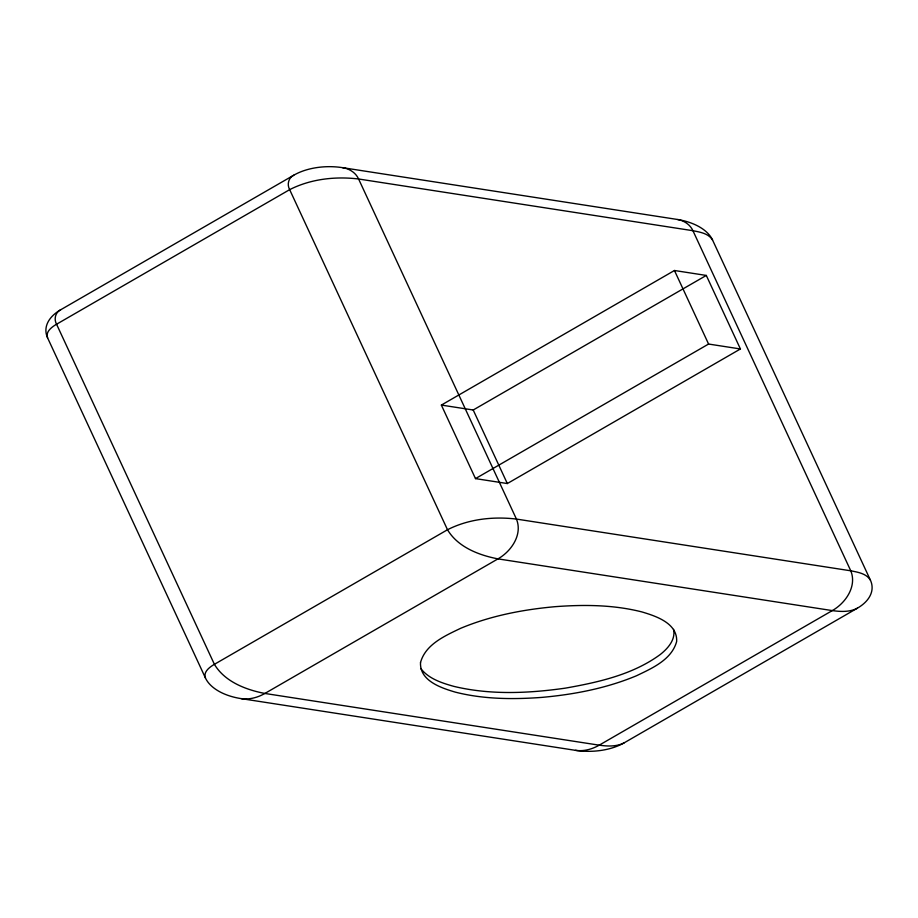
<?xml version="1.0" encoding="UTF-8"?>
<svg xmlns="http://www.w3.org/2000/svg" width="918" height="918" viewBox="0 0 918 918"><rect width="100%" height="100%" fill="white"/><g stroke="black" fill="none" stroke-linecap="round" stroke-linejoin="round"><path stroke-width="1.38" d="M712.54 239.988A50.467 29.135 0 0 0 676.853 219.379L342.517 167.661A50.467 29.135 0 0 0 293.771 175.2L60.68 309.779C55.332 312.315 53.726 319.246 56.56 324.226L214.399 664.322C224.818 681.753 245.794 689.762 264.866 693.457L599.202 745.175C607.498 746.323 616.586 746.827 624.229 742.8L857.32 608.221A50.467 29.135 0 0 0 870.379 580.073L712.54 239.988C708.524 233.39 699.895 232.093 692.929 230.705L358.594 178.987C335.345 176.21 310.686 178.93 289.663 189.647L56.56 324.226C51.936 326.934 45.211 331.719 47.621 337.927L205.46 678.012A50.467 29.135 0 0 0 241.147 698.621L575.483 750.339C583.687 751.555 592.099 749.26 599.202 745.175L832.293 610.596C845.604 603.069 857.16 586.304 850.768 570.801L692.929 230.705C690.21 224.658 684.128 220.641 677.702 219.528M293.771 175.2C288.424 177.736 286.818 184.667 289.663 189.647L447.502 529.743C457.91 547.174 478.886 555.195 497.969 558.878L832.293 610.596C840.601 611.744 849.678 612.249 857.32 608.221M441.363 405.079L674.455 270.5L706.298 275.434L740.424 348.966L507.333 483.545L475.49 478.611L441.363 405.079L473.206 410.002L706.298 275.434M475.49 478.611L708.581 344.043L740.424 348.966M241.147 698.621C249.352 699.837 257.763 697.542 264.866 693.457L497.969 558.878C511.269 551.351 522.835 534.586 516.432 519.072L358.594 178.987C355.748 172.653 349.265 168.602 342.517 167.661M420.754 668.522C428.717 678.792 441.833 683.015 453.882 686.377C490.327 695.121 528.516 693.377 565.35 688.144C598.341 682.303 632.858 674.673 660.352 654.442C667.776 648.533 675.797 639.685 673.571 629.404M870.379 580.073C866.351 573.486 857.745 572.178 850.768 570.801L516.432 519.072C493.184 516.306 468.524 519.014 447.502 529.743L214.399 664.322C209.786 667.019 203.05 671.815 205.46 678.012M674.455 270.5L708.581 344.043M473.206 410.002L507.333 483.545M47.621 337.927A50.467 29.135 0 0 1 60.68 309.779M624.229 742.8A50.467 29.135 0 0 1 575.483 750.339M420.513 662.555C419.606 680.777 441.053 687.915 455.259 692.115C483.465 699.309 512.944 699.516 541.804 697.393C574.14 694.513 606.488 688.282 636.553 675.728C652.147 668.224 671.701 659.732 676.658 641.487C677.553 623.276 656.118 616.139 641.911 611.927C613.706 604.744 584.227 604.526 555.367 606.66C523.03 609.541 490.671 615.771 460.618 628.325C445.023 635.818 425.47 644.321 420.513 662.555"/></g></svg>
